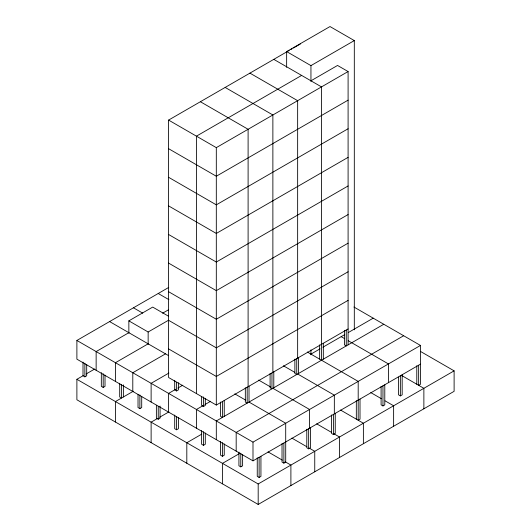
<?xml version="1.0" encoding="UTF-8"?>
<svg xmlns="http://www.w3.org/2000/svg" width="531" height="531" viewBox="0 0 531 531"><rect width="100%" height="100%" fill="white"/><g stroke="black" fill="none" stroke-linecap="round" stroke-linejoin="round"><path stroke-width="0.8" d="M348.097 344.858L348.097 71.546L337.537 65.452L310.947 80.805M286.64 67.331L286.64 51.587L330.01 26.55L354.31 40.582L354.31 329.804M348.097 328.968L216.309 405.06L168.593 377.508L168.593 120.086L289.183 50.465M290.583 49.655L291.984 48.845M293.384 48.036L300.38 44M286.64 51.587L310.947 65.618L354.31 40.582M301.628 75.422L196.43 136.162L196.43 393.584M168.593 120.086L216.309 147.638L348.097 71.546M348.097 100.147L216.309 176.239L168.593 148.693M348.097 128.754L216.309 204.84L168.593 177.294M348.097 157.355L216.309 233.441L168.593 205.895M420.472 364.16L252.995 460.848L76.889 359.168L76.889 340.457L168.752 287.417M348.097 185.956L216.309 262.048L168.593 234.496M128.854 333.116L128.854 320.857L152.709 307.084L168.433 316.164M128.854 332.685L96.144 351.575L96.144 370.286M162.619 313.19L168.281 309.925M348.097 214.557L216.309 290.649L168.593 263.097M128.854 320.857L148.149 332.001L168.5 320.253M420.572 351.482L454.111 370.85L454.111 391.327L258.185 504.45L76.889 399.777L76.889 379.3L83.287 375.603M86.128 373.963L94.664 369.032M83.002 362.082L83.002 375.769L84.867 376.844L86.692 375.789L86.692 364.518M148.149 343.829L115.439 362.713L115.439 381.431M348.097 243.165L216.309 319.25L168.593 291.705M101.328 372.662L101.328 386.349L103.193 387.424L105.019 386.369L105.019 375.098M165.506 353.852L132.796 372.735L132.796 391.453M133.215 391.294L115.439 401.555L115.439 422.039M168.904 373.054L151.123 383.316L151.123 402.033M348.097 271.766L216.309 347.851L168.593 320.306M138.02 394.646L138.02 407.529L139.879 408.604L141.704 407.556L141.704 396.279M175.701 389.296L168.593 393.398L168.593 412.116M177.832 388.061L182.81 385.187M174.706 380.335L174.706 389.867L176.571 390.949L178.396 389.893L178.396 382.745M348.097 300.367L216.309 376.459L168.593 348.907M157.528 418.468L151.123 422.158L151.123 442.642M159.658 417.233L168.904 411.897M156.379 405.253L156.379 418.129L158.245 419.211L160.07 418.156L160.07 406.076M202.829 405.777L196.43 409.474L196.43 428.185M204.959 404.549L210.648 401.263M201.614 396.664L201.614 405.405L203.479 406.48L205.298 405.425L205.298 398.277M174.706 415.023L174.706 428.709L176.571 429.791L178.396 428.736L178.396 417.466M310.947 354.117L320.087 348.84M322.901 347.214L344.745 334.603M348.309 332.545L373.22 318.162M383.78 324.262L216.309 420.95L216.309 439.661M201.747 434.139L186.812 442.761L186.812 463.244M201.614 430.561L201.614 444.248L203.479 445.323L205.298 444.268L205.298 432.997M403.66 335.738L236.182 432.426L236.182 451.144M220.557 441.5L220.557 455.186L222.423 456.262L224.248 455.206L224.248 443.936M76.889 340.457L252.995 442.131L420.472 345.442L420.472 384.285L418.647 385.34L418.647 365.209M239.561 453.514L222.496 463.364L222.496 483.847M238.923 452.1L238.923 465.787L240.789 466.862L242.614 465.813L242.614 454.536M257.25 457.848L257.25 476.367L259.115 477.442L260.94 476.393L260.94 456.262M282.021 443.551L282.021 462.07L283.886 463.145L285.705 462.089L285.705 423.247L249.019 402.067L249.019 386.176M306.792 429.247L306.792 447.766L308.65 448.841L310.476 447.786L310.476 427.661M331.563 414.95L331.563 433.462L333.422 434.544L335.247 433.488L335.247 413.357M381.099 386.342L381.099 404.861L382.964 405.936L384.789 404.887L384.789 384.756M398.496 377.11L398.496 394.818L400.361 395.894L402.179 394.845L402.179 374.713M76.889 379.3L258.185 483.967L454.111 370.85M273.79 59.353L321.507 86.898L321.507 360.217M249.928 73.125L297.645 100.678L297.645 358.1M225.157 87.429L272.874 114.975L272.874 372.397M200.386 101.726L248.103 129.279L248.103 386.701M353.918 307.018L420.472 345.442M341.187 336.654L344.712 338.685M348.23 340.723L388.44 363.934L388.44 382.652M401.741 375.536L423.871 388.314L423.871 408.79M307.303 352.013L358.193 381.397L358.193 420.24L360.018 419.185L360.018 399.06M370.784 392.588L381.49 398.768M385.061 400.825L393.624 405.77L393.624 426.254M158.225 293.497L168.924 299.67M283.448 365.793L294.805 372.35M297.645 373.99L334.338 395.17L334.338 413.888M340.544 410.045L363.383 423.234L363.383 443.717M133.454 307.794L142.726 313.151M258.677 380.09L270.744 387.059M272.874 388.287L309.566 409.474L309.566 428.185M316.682 423.824L331.669 432.473M333.813 433.714L339.521 437.006L339.521 457.49M109.598 321.567L168.327 355.478M234.821 393.869L245.468 400.016M291.911 438.121L306.898 446.777M309.042 448.011L314.75 451.31L314.75 471.787M268.055 451.894L282.326 460.138M285.187 461.784L290.895 465.083L290.895 485.566M416.782 365.746L416.782 384.265M400.361 375.769L400.361 395.894M382.964 385.811L382.964 405.936M356.328 400.646L356.328 419.165M346.272 330.023L346.272 345.913L344.413 344.838L344.413 330.534M333.422 414.412L333.422 434.544M323.326 343.272L323.326 359.162M319.642 344.838L319.642 359.135M310.947 65.618L310.947 81.362M310.947 349.869L310.947 354.841M308.65 428.716L308.65 448.841M298.561 357.569L298.561 373.459M296.736 358.624L296.736 374.514L294.871 373.439L294.871 359.135M283.886 443.013L283.886 463.145M273.79 371.873L273.79 387.763M271.965 372.928L271.965 388.818L270.1 387.743L270.1 373.439M259.115 457.317L259.115 477.442M258.185 483.967L258.185 504.45M252.995 442.131L252.995 460.848M247.194 387.225L247.194 403.115L245.329 402.04L245.329 387.743M240.789 453.175L240.789 466.862M224.248 400.474L224.248 416.364M222.423 401.529L222.423 417.419L220.557 416.344L220.557 402.04M222.423 442.575L222.423 456.262M216.309 147.638L216.309 405.06M203.479 396.942L203.479 406.48M203.479 431.637L203.479 445.323M176.571 382.207L176.571 390.949M176.571 416.908L176.571 429.791M158.245 406.328L158.245 419.211M148.149 332.001L148.149 344.261M139.879 394.918L139.879 408.604M123.378 384.895L123.378 396.976M121.553 384.338L121.553 398.024L119.694 396.949L119.694 383.263M103.193 373.738L103.193 387.424M84.867 363.158L84.867 376.844"/></g></svg>
